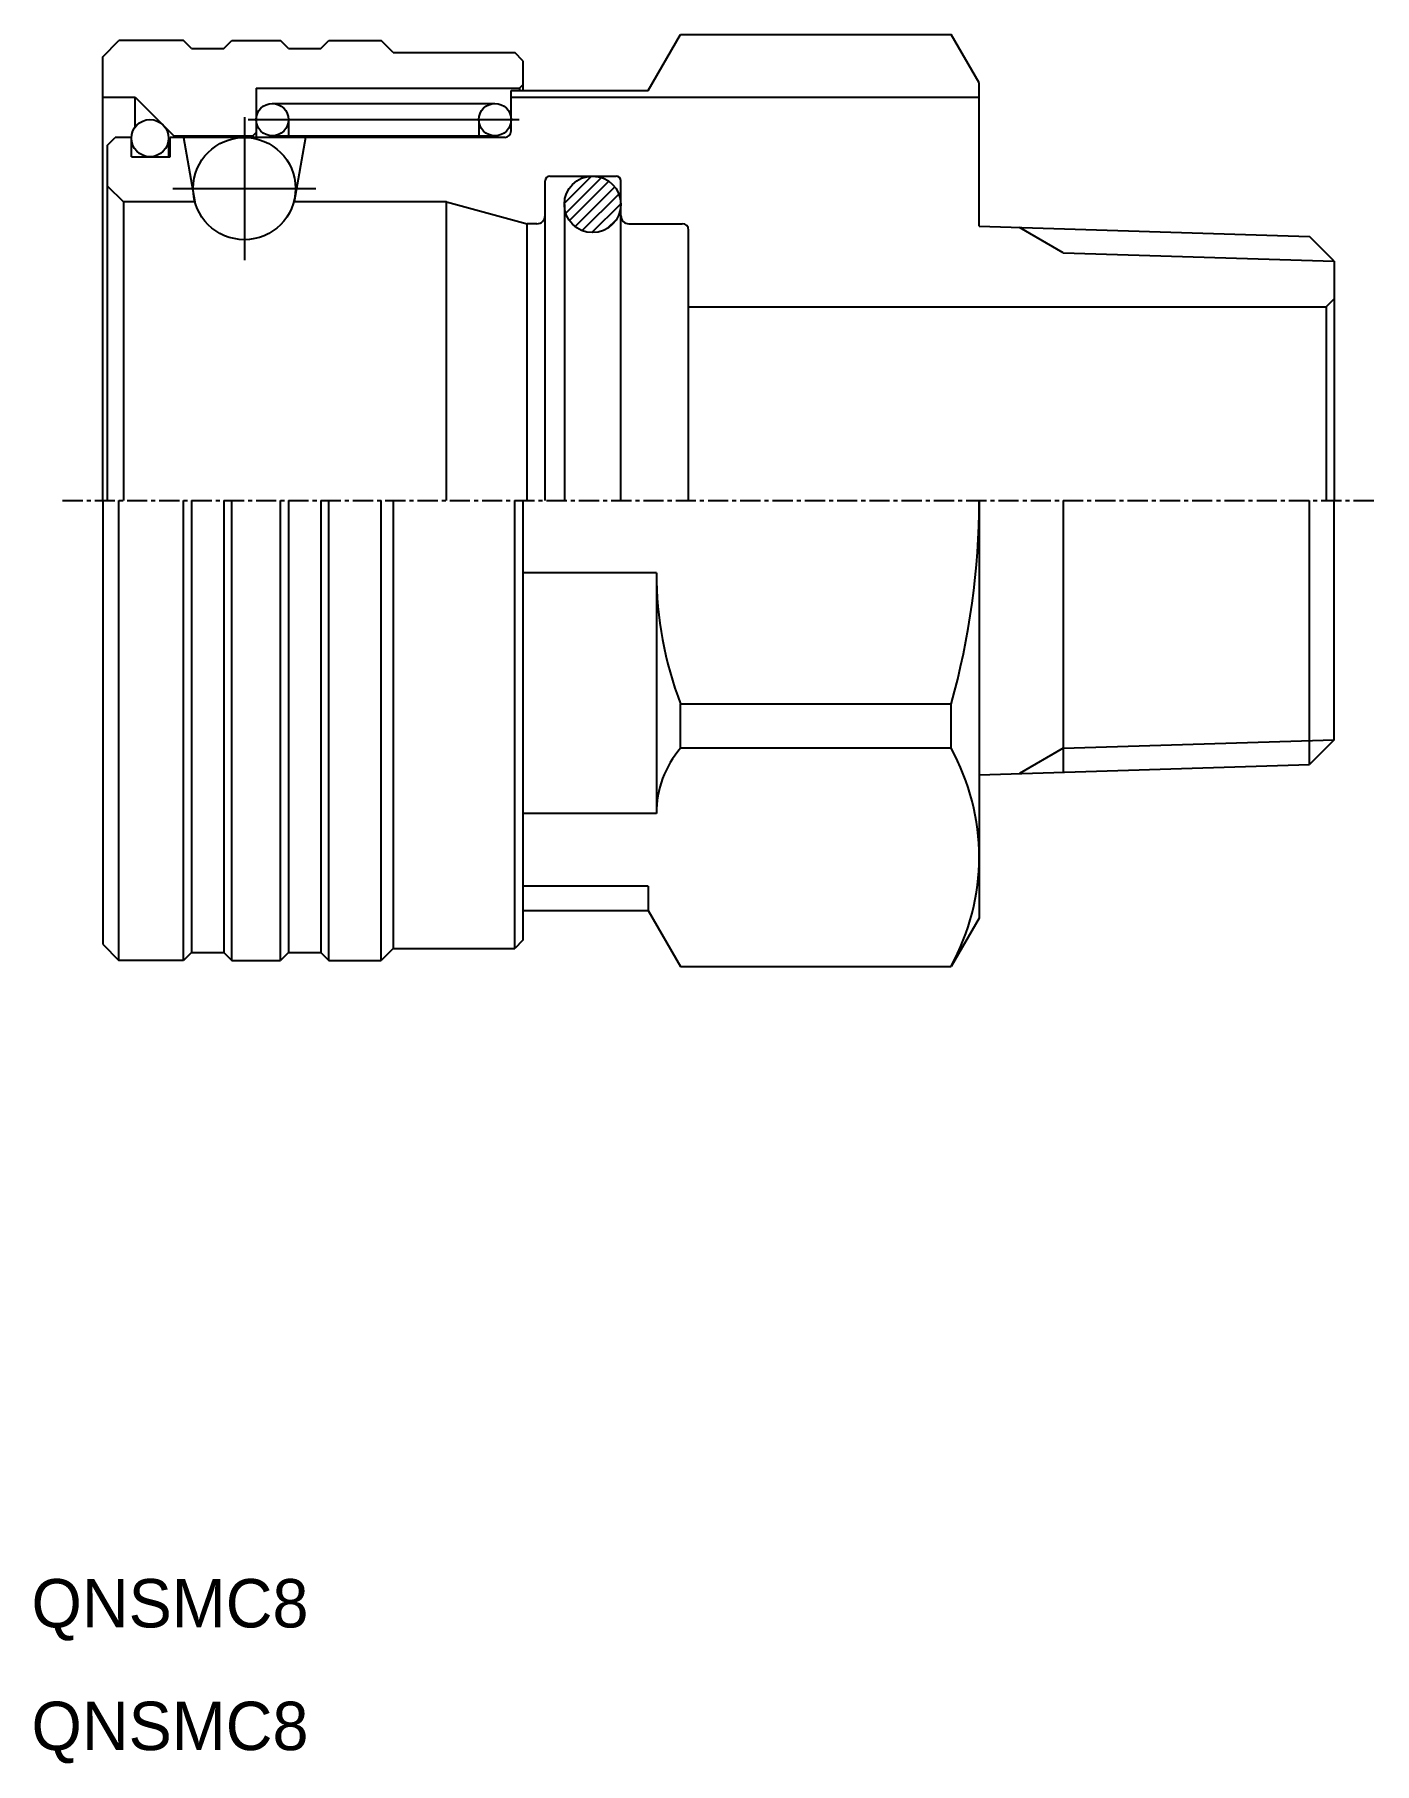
# Model space of a CAD drawing. Extents: x -1 to 82, y 108 to 215.
import ezdxf
from ezdxf.enums import TextEntityAlignment as Align

# ---------------------------------------------------------------- set-up
doc = ezdxf.new("R2010")
doc.units = 0
doc.linetypes.add('CENTER', pattern=[2, 1.25, -0.25, 0.25, -0.25])
doc.layers.get('0').update_dxf_attribs({"linetype": 'CONTINUOUS'})
doc.layers.add('CENTER', color=1, linetype='CENTER')

msp = doc.modelspace()

# ---------------------------------------------------------------- linework, layer by layer
at = {"color": 7, "linetype": 'CONTINUOUS'}
for p, q in [((3.17, 213.37), (4.17, 214.37)), ((8.17, 214.37), (4.17, 214.37)), ((8.67, 213.87), (8.17, 214.37)), ((10.67, 213.87), (11.17, 214.37)), ((11.17, 214.37), (14.17, 214.37)), ((14.67, 213.87), (14.17, 214.37)), ((16.67, 213.87), (17.17, 214.37)), ((17.17, 214.37), (20.42, 214.37)), ((21.17, 213.62), (20.42, 214.37)), ((36.96, 211.27), (38.97, 214.74)), ((38.97, 214.74), (55.73, 214.74)), ((57.47, 211.74), (55.73, 214.74)), ((3.17, 185.87), (3.17, 213.37)), ((8.67, 213.87), (10.67, 213.87)), ((14.67, 213.87), (16.67, 213.87)), ((21.17, 213.62), (28.69, 213.62)), ((29.19, 213.12), (28.69, 213.62)), ((29.19, 213.12), (29.19, 211.27)), ((12.67, 211.42), (28.99, 211.42)), ((12.67, 211.42), (12.67, 208.37)), ((28.47, 208.77), (28.47, 211.27)), ((28.47, 211.27), (36.96, 211.27)), ((29.19, 211.62), (28.99, 211.42)), ((28.99, 211.42), (28.99, 211.27)), ((57.47, 202.86), (57.47, 211.74)), ((3.17, 210.87), (5.17, 210.87)), ((5.17, 210.87), (7.57, 208.47)), ((5.17, 209.01), (5.17, 210.87)), ((13.67, 210.47), (27.47, 210.47)), ((28.47, 210.87), (57.47, 210.87)), ((11.94, 209.62), (11.94, 200.77)), ((12.17, 209.47), (28.97, 209.47)), ((14.67, 209.47), (14.67, 208.37)), ((26.47, 209.47), (26.47, 208.37)), ((3.44, 207.87), (3.94, 208.37)), ((3.44, 207.87), (3.44, 185.87)), ((4.94, 208.37), (3.94, 208.37)), ((4.94, 207.17), (4.94, 208.37)), ((7.24, 208.32), (7.24, 207.17)), ((28.07, 208.37), (7.34, 208.37)), ((7.34, 207.17), (7.34, 208.37)), ((7.57, 208.47), (12.47, 208.47)), ((7.57, 208.47), (7.57, 208.37)), ((8.16, 208.37), (8.86, 204.37)), ((12.67, 208.67), (12.47, 208.47)), ((12.47, 208.47), (12.47, 208.37)), ((13.67, 208.47), (27.47, 208.47)), ((15.72, 208.37), (15.02, 204.37)), ((4.94, 207.17), (7.34, 207.17)), ((30.87, 205.97), (34.97, 205.97)), ((31.77, 204.3), (33.44, 205.97)), ((31.85, 203.68), (34.06, 205.89)), ((3.44, 205.37), (4.44, 204.37)), ((7.51, 205.2), (16.36, 205.2)), ((30.57, 185.87), (30.57, 205.67)), ((32.09, 203.21), (34.53, 205.65)), ((32.43, 202.85), (34.89, 205.3)), ((32.88, 202.59), (35.15, 204.85)), ((35.27, 185.87), (35.27, 205.67)), ((4.44, 204.37), (4.44, 185.87)), ((8.87, 204.37), (4.44, 204.37)), ((24.47, 204.37), (15, 204.37)), ((24.47, 185.87), (24.47, 204.37)), ((24.47, 204.37), (29.47, 203.02)), ((31.77, 204.22), (31.77, 185.87)), ((33.47, 202.47), (35.26, 204.26)), ((29.47, 185.87), (29.47, 203.02)), ((30.07, 203.02), (29.47, 203.02)), ((34.45, 202.74), (34.99, 203.29)), ((35.77, 203.02), (39.07, 203.02)), ((39.47, 185.87), (39.47, 202.62)), ((57.47, 202.86), (77.94, 202.22)), ((79.47, 200.69), (77.94, 202.22)), ((79.47, 200.69), (79.47, 185.87)), ((78.97, 197.87), (79.47, 198.37)), ((39.47, 197.87), (78.97, 197.87)), ((78.97, 197.87), (78.97, 185.87)), ((3.17, 185.87), (3.17, 158.37)), ((4.17, 157.37), (4.17, 185.87)), ((8.17, 157.37), (8.17, 185.87)), ((8.67, 185.87), (8.67, 157.87)), ((10.67, 185.87), (10.67, 157.87)), ((11.17, 157.37), (11.17, 185.87)), ((14.17, 157.37), (14.17, 185.87)), ((14.67, 185.87), (14.67, 157.87)), ((16.67, 185.87), (16.67, 157.87)), ((17.17, 157.37), (17.17, 185.87)), ((20.42, 157.37), (20.42, 185.87)), ((21.17, 185.87), (21.17, 158.12)), ((28.69, 158.12), (28.69, 185.87)), ((29.19, 185.87), (29.19, 158.62)), ((57.47, 185.87), (57.47, 160)), ((62.68, 185.87), (62.68, 169.05)), ((77.94, 169.52), (77.94, 185.87)), ((79.47, 171.05), (79.47, 185.87)), ((37.47, 181.38), (29.19, 181.38)), ((37.47, 181.38), (37.47, 166.47)), ((55.73, 173.26), (38.97, 173.26)), ((38.97, 170.53), (38.97, 173.26)), ((55.73, 170.53), (55.73, 173.26)), ((55.73, 170.53), (38.97, 170.53)), ((79.47, 171.05), (77.94, 169.52)), ((57.47, 168.88), (77.94, 169.52)), ((37.47, 166.47), (29.19, 166.47)), ((36.96, 161.98), (29.19, 161.98)), ((36.96, 161.98), (36.96, 160.47)), ((29.19, 160.47), (36.96, 160.47)), ((36.96, 160.47), (38.97, 157)), ((57.47, 160), (55.73, 157)), ((29.19, 158.62), (28.69, 158.12)), ((3.17, 158.37), (4.17, 157.37)), ((8.67, 157.87), (8.17, 157.37)), ((8.67, 157.87), (10.67, 157.87)), ((10.67, 157.87), (11.17, 157.37)), ((14.67, 157.87), (14.17, 157.37)), ((14.67, 157.87), (16.67, 157.87)), ((16.67, 157.87), (17.17, 157.37)), ((21.17, 158.12), (20.42, 157.37)), ((21.17, 158.12), (28.69, 158.12)), ((8.17, 157.37), (4.17, 157.37)), ((11.17, 157.37), (14.17, 157.37)), ((17.17, 157.37), (20.42, 157.37)), ((38.97, 157), (55.73, 157))]:
    msp.add_line(p, q, dxfattribs=at)
at = {"color": 3, "linetype": 'CONTINUOUS'}
for p, q in [((62.68, 201.22), (59.97, 202.78)), ((62.68, 201.22), (79.47, 200.69)), ((62.68, 170.53), (59.97, 168.96)), ((62.68, 170.53), (79.47, 171.05))]:
    msp.add_line(p, q, dxfattribs=at)
at = {"color": 7, "linetype": 'CONTINUOUS'}
for centre, radius in [((13.67, 209.47), 1), ((27.47, 209.47), 1), ((6.09, 208.32), 1.15), ((11.94, 205.2), 3.17), ((33.52, 204.22), 1.75)]:
    msp.add_circle(centre, radius, dxfattribs=at)
for centre, radius, start, end in [((28.07, 208.77), 0.4, 270, 0), ((30.87, 205.67), 0.3, 90, 180), ((34.97, 205.67), 0.3, 0, 90), ((30.07, 203.52), 0.5, 270, 0), ((35.77, 203.52), 0.5, 180, 270), ((39.07, 202.62), 0.4, 0, 90), ((10.7, 185.87), 46.77, 344.3575, 0), ((60.18, 181.38), 22.71, 180, 200.9488), ((43.71, 166.47), 6.24, 139.4159, 180), ((43.49, 163.77), 13.98, 331.089, 28.911)]:
    msp.add_arc(centre, radius, start, end, dxfattribs=at)
at = {"layer": 'CENTER', "color": 1, "linetype": 'CENTER'}
msp.add_line((0.67, 185.87), (81.97, 185.87), dxfattribs=at)

# ---------------------------------------------------------------- texts
for p in [(-1.25, 115.14), (-1.25, 107.54)]:
    msp.add_text('QNSMC8', height=3).set_placement(p, align=Align.BOTTOM_LEFT)

doc.saveas('drawing.dxf')
